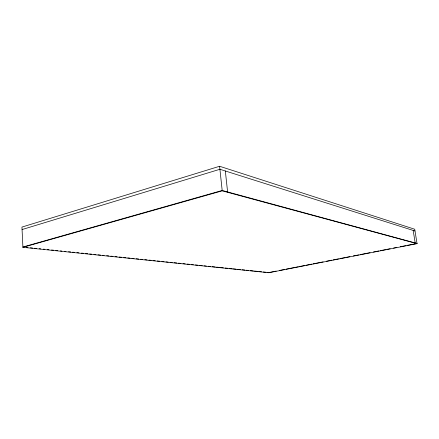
<?xml version="1.0" encoding="UTF-8"?>
<svg xmlns="http://www.w3.org/2000/svg" width="439" height="439" viewBox="0 0 439 439"><rect width="100%" height="100%" fill="white"/><g stroke="black" fill="none" stroke-linecap="round" stroke-linejoin="round"><path stroke-width="0.66" d="M219.599 166.266L21.95 227.078L22.91 247.322L268.833 272.734L417.05 243.656L414.723 229.235L219.599 166.266L222.222 190.844L417.05 243.656M22.065 229.559L219.923 169.273L415.009 231.002M22.899 247.009L222.183 190.466L417.012 243.436L406.953 245.412M22.91 247.322L222.222 190.844M267.444 272.394L268.811 272.537L276.186 271.088M279.539 270.429L284.906 269.376M286.244 269.112L298.317 266.742M299.656 266.478L305.023 265.425M306.362 265.161L311.728 264.108M313.067 263.844L323.126 261.869M326.479 261.21L331.846 260.157M333.185 259.893L338.551 258.84M339.896 258.576L345.257 257.523M346.601 257.259L349.954 256.601M353.307 255.942L358.668 254.889M360.013 254.625L370.072 252.65M373.424 251.991L378.791 250.943M380.13 250.68L385.497 249.626M386.836 249.363L390.189 248.704M393.542 248.046L396.894 247.387M400.247 246.729L405.614 245.675M26.302 247.366L27.937 247.536M30.39 247.788L32.607 248.019M34.648 248.233L36.519 248.425M39.247 248.71L40.783 248.869M43.335 249.132L44.871 249.292M47.423 249.555L48.959 249.714M51.506 249.978L53.553 250.192M55.769 250.422L57.816 250.636M60.362 250.899L61.904 251.059M64.451 251.322L65.993 251.481M68.539 251.75L70.761 251.981M72.627 252.173L74.668 252.387M76.891 252.617L78.932 252.826M81.478 253.089L83.525 253.303M85.567 253.517L87.795 253.747M89.655 253.94L91.696 254.154M93.924 254.384L95.965 254.598M98.012 254.807L100.553 255.07M102.6 255.284L104.142 255.443M106.682 255.707L108.91 255.937M110.771 256.135L112.999 256.365M115.045 256.574L117.087 256.788M119.134 257.002L121.669 257.265M123.716 257.474L125.944 257.709M127.804 257.902L130.032 258.132M131.887 258.324L134.12 258.555M136.167 258.769L138.702 259.032M140.743 259.246L142.79 259.454M144.832 259.668L147.065 259.899M148.92 260.091L151.153 260.322M153.008 260.514L155.241 260.75M157.283 260.958L159.818 261.221M161.859 261.435L164.098 261.666M165.947 261.858L168.186 262.094M170.036 262.286L172.275 262.517M174.124 262.709L176.846 262.988M178.404 263.153L180.934 263.416M182.981 263.625L185.22 263.861M187.063 264.053L189.308 264.283M191.152 264.476L193.396 264.706M195.437 264.92L197.962 265.183M199.525 265.343L202.253 265.628M204.097 265.82L206.341 266.05M208.185 266.243L210.429 266.478M212.267 266.671L215.198 266.972M216.559 267.115L219.286 267.395M220.647 267.538L223.374 267.823M225.212 268.009L227.934 268.295M229.301 268.438L232.231 268.739M233.389 268.86L236.111 269.145M237.68 269.305L240.402 269.59M242.24 269.782L244.967 270.062M246.328 270.204L248.578 270.435M250.417 270.627L253.347 270.934M254.505 271.05L257.435 271.357M258.801 271.5L261.523 271.779M263.356 271.971L266.083 272.257M413.17 230.42L415.184 242.937M225.333 170.985L227.6 191.936"/></g></svg>
